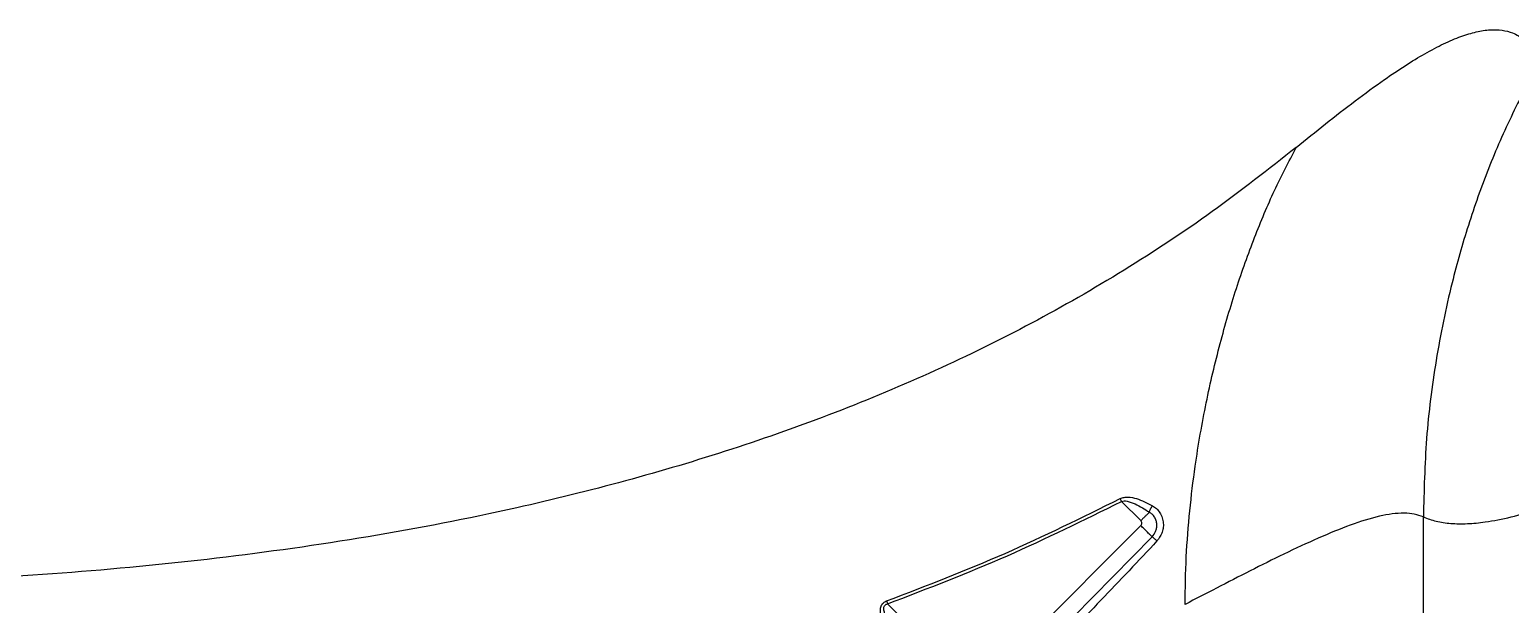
# Model space of a CAD drawing. Extents: x 939 to 1039, y 781 to 934.
# Drawn here: x 968.17 to 976.59, y 845.17 to 848.44 of the extents above; entities that cross this region are included whole.
import ezdxf

# ---------------------------------------------------------------- set-up
doc = ezdxf.new("R2010")
doc.units = 0
doc.header["$MEASUREMENT"] = 0
doc.layers.add('1', color=4, linetype='Continuous')

# ---------------------------------------------------------------- blocks, each defined once
blk = doc.blocks.new('Envoy')
at = {"layer": '1', "color": 3, "linetype": 'Continuous', "lineweight": 25}
for p, q in [((35.8396, 46.4686), (35.7298, 46.5783)), ((37.4462, 37.5506), (37.4462, 46.4894)), ((35.1807, 45.7814), (35.8396, 46.4403)), ((35.9037, 46.3761), (35.2504, 45.7118)), ((34.3993, 45.9948), (34.6126, 45.7814))]:
    blk.add_line(p, q, dxfattribs=at)
for points, knots in [([(36.7227, 48.5921), (36.778, 48.6371), (36.889, 48.7273), (37.0572, 48.8581), (37.2094, 48.9695), (37.3422, 49.0589), (37.4554, 49.1279), (37.5621, 49.1843), (37.6604, 49.226), (37.7486, 49.2524), (37.8267, 49.264), (37.8953, 49.2614), (37.9612, 49.2443), (38.0211, 49.209), (38.0734, 49.1546), (38.0991, 49.1073), (38.1119, 49.0837)], [0, 0, 0, 0, 0.087695, 0.175969, 0.263003, 0.325408, 0.386778, 0.448238, 0.509367, 0.569604, 0.62998, 0.691095, 0.752819, 0.835306, 0.917602, 1, 1, 1, 1]), ([(38.1119, 49.0837), (38.0578, 48.9853), (37.9502, 48.7893), (37.8141, 48.4754), (37.6993, 48.1533), (37.5966, 47.7902), (37.5139, 47.385), (37.4569, 46.9381), (37.4498, 46.6385), (37.4462, 46.4894)], [0, 0, 0, 0, 0.131994, 0.26281, 0.390742, 0.516014, 0.67964, 0.840565, 1, 1, 1, 1]), ([(36.7227, 48.5921), (36.5654, 48.4684), (36.2502, 48.2204), (35.746, 47.8882), (35.2197, 47.5859), (34.6703, 47.3162), (34.1004, 47.0777), (33.512, 46.8693), (32.9073, 46.6894), (32.2187, 46.5194), (31.4434, 46.3692), (30.5805, 46.2477), (29.7015, 46.1637), (28.8081, 46.1125), (27.9013, 46.0868), (27.2924, 46.082), (26.986, 46.0796)], [0, 0, 0, 0, 0.058525, 0.117261, 0.176343, 0.235897, 0.296036, 0.356824, 0.41826, 0.480329, 0.564077, 0.648943, 0.73492, 0.822048, 0.910438, 1, 1, 1, 1]), ([(36.0909, 45.9918), (36.0923, 46.082), (36.0951, 46.261), (36.116, 46.5242), (36.1517, 46.8192), (36.208, 47.1397), (36.2875, 47.4774), (36.3801, 47.7915), (36.4841, 48.0821), (36.5974, 48.352), (36.681, 48.5122), (36.7227, 48.5921)], [0, 0, 0, 0, 0.089039, 0.176707, 0.263044, 0.390243, 0.51507, 0.637952, 0.759361, 0.87983, 1, 1, 1, 1]), ([(37.4462, 46.4894), (37.4697, 46.4806), (37.5165, 46.4631), (37.601, 46.4513), (37.6943, 46.4498), (37.8076, 46.4604), (37.9424, 46.4865), (38.099, 46.5317), (38.289, 46.6021), (38.5148, 46.7066), (38.7433, 46.8372), (38.9397, 46.9706), (39.1042, 47.097), (39.2033, 47.1943), (39.2532, 47.2433)], [0, 0, 0, 0, 0.064565, 0.128261, 0.191609, 0.254515, 0.337588, 0.419783, 0.501227, 0.623227, 0.747624, 0.831483, 0.915164, 1, 1, 1, 1]), ([(34.3932, 46.0113), (34.6194, 46.0982), (35.0712, 46.2719), (35.5051, 46.4867), (35.7217, 46.594)], [0, 0, 0, 0, 0.500543, 1, 1, 1, 1]), ([(34.3993, 45.9948), (34.628, 46.0827), (35.0805, 46.2567), (35.515, 46.4719), (35.7298, 46.5783)], [0, 0, 0, 0, 0.505474, 1, 1, 1, 1]), ([(35.7217, 46.594), (35.7291, 46.5968), (35.7438, 46.6024), (35.7759, 46.6029), (35.8321, 46.5918), (35.8755, 46.569), (35.9049, 46.5536)], [0, 0, 0, 0, 0.1178919, 0.2375484, 0.4842296, 1, 1, 1, 1]), ([(35.7298, 46.5783), (35.7284, 46.581), (35.7257, 46.5863), (35.7231, 46.5914), (35.7217, 46.594)], [0, 0, 0, 0, 0.500005, 1, 1, 1, 1]), ([(35.7298, 46.5783), (35.7344, 46.5793), (35.7448, 46.5816), (35.7715, 46.5779), (35.8216, 46.5593), (35.8614, 46.5337), (35.8877, 46.5167)], [0, 0, 0, 0, 0.080101, 0.180739, 0.457479, 1, 1, 1, 1]), ([(35.8877, 46.5167), (35.8843, 46.5133), (35.8775, 46.5065), (35.8656, 46.4945), (35.8528, 46.4818), (35.844, 46.473), (35.8396, 46.4686)], [0, 0, 0, 0, 0.249987, 0.499999, 0.749995, 1, 1, 1, 1]), ([(35.8877, 46.5167), (35.8886, 46.5195), (35.8905, 46.5251), (35.8946, 46.5345), (35.8994, 46.5442), (35.903, 46.5505), (35.9049, 46.5536)], [0, 0, 0, 0, 0.250031, 0.50001, 0.750011, 1, 1, 1, 1]), ([(35.9037, 46.3761), (35.9112, 46.386), (35.9228, 46.4012), (35.9296, 46.4262), (35.9311, 46.4471), (35.9273, 46.4685), (35.918, 46.4883), (35.9047, 46.5052), (35.8932, 46.5129), (35.8877, 46.5167)], [0, 0, 0, 0, 0.2218683, 0.3427235, 0.4704558, 0.604421, 0.7421741, 0.8758398, 1, 1, 1, 1]), ([(35.9049, 46.5536), (35.9129, 46.5483), (35.9294, 46.5373), (35.9487, 46.5135), (35.9624, 46.4852), (35.9684, 46.4545), (35.9669, 46.4246), (35.9578, 46.3887), (35.9416, 46.3669), (35.9312, 46.3528)], [0, 0, 0, 0, 0.1247018, 0.2584082, 0.3966959, 0.532511, 0.6602902, 0.779893, 1, 1, 1, 1]), ([(37.4462, 46.4894), (37.4296, 46.4954), (37.3964, 46.5073), (37.3167, 46.5139), (37.1984, 46.4983), (37.0325, 46.4464), (36.8489, 46.3707), (36.657, 46.2808), (36.4632, 46.1841), (36.2748, 46.0875), (36.1508, 46.0229), (36.0909, 45.9918)], [0, 0, 0, 0, 0.062772, 0.125057, 0.251215, 0.380712, 0.511236, 0.642234, 0.766492, 0.887344, 1, 1, 1, 1]), ([(35.8396, 46.4403), (35.8412, 46.4423), (35.8445, 46.4465), (35.8459, 46.4544), (35.8445, 46.4624), (35.8412, 46.4665), (35.8396, 46.4686)], [0, 0, 0, 0, 0.249938, 0.499863, 0.749785, 1, 1, 1, 1]), ([(35.9037, 46.3761), (35.9004, 46.3795), (35.8937, 46.3861), (35.8781, 46.4018), (35.8597, 46.4202), (35.8463, 46.4336), (35.8396, 46.4403)], [0, 0, 0, 0, 0.249992, 0.499998, 0.750002, 1, 1, 1, 1]), ([(35.9312, 46.3528), (35.8252, 46.24), (35.612, 46.0133), (35.3941, 45.7905), (35.2846, 45.6784)], [0, 0, 0, 0, 0.497267, 1, 1, 1, 1]), ([(35.9312, 46.3528), (35.9283, 46.3554), (35.9227, 46.3605), (35.915, 46.3672), (35.9083, 46.3727), (35.9053, 46.375), (35.9037, 46.3761)], [0, 0, 0, 0, 0.25001, 0.50002, 0.749973, 1, 1, 1, 1]), ([(34.5115, 45.692), (34.4712, 45.7412), (34.41, 45.816), (34.363, 45.9095), (34.3569, 45.9576), (34.3599, 45.978), (34.3671, 45.9922), (34.3745, 46.0007), (34.3834, 46.0072), (34.3899, 46.01), (34.3932, 46.0113)], [0, 0, 0, 0, 0.4961032, 0.7546644, 0.8212011, 0.8860135, 0.9165962, 0.9455263, 0.9731805, 1, 1, 1, 1]), ([(34.5473, 45.7161), (34.5066, 45.7622), (34.4456, 45.8313), (34.3907, 45.915), (34.3776, 45.9565), (34.3768, 45.9727), (34.3803, 45.9828), (34.385, 45.9887), (34.3915, 45.9929), (34.3966, 45.9941), (34.3993, 45.9948)], [0, 0, 0, 0, 0.5308605, 0.794967, 0.8623273, 0.9126751, 0.9348878, 0.9554552, 0.9764951, 1, 1, 1, 1]), ([(34.3932, 46.0113), (34.3942, 46.0086), (34.3961, 46.0033), (34.3982, 45.9976), (34.3993, 45.9948)], [0, 0, 0, 0, 0.500006, 1, 1, 1, 1])]:
    blk.add_open_spline(points, degree=3, knots=knots, dxfattribs=at)

msp = doc.modelspace()

# ---------------------------------------------------------------- block references
at = {"layer": '1'}
msp.add_blockref('Envoy', (938.6538, 799.1744), dxfattribs=at)

doc.saveas('drawing.dxf')
